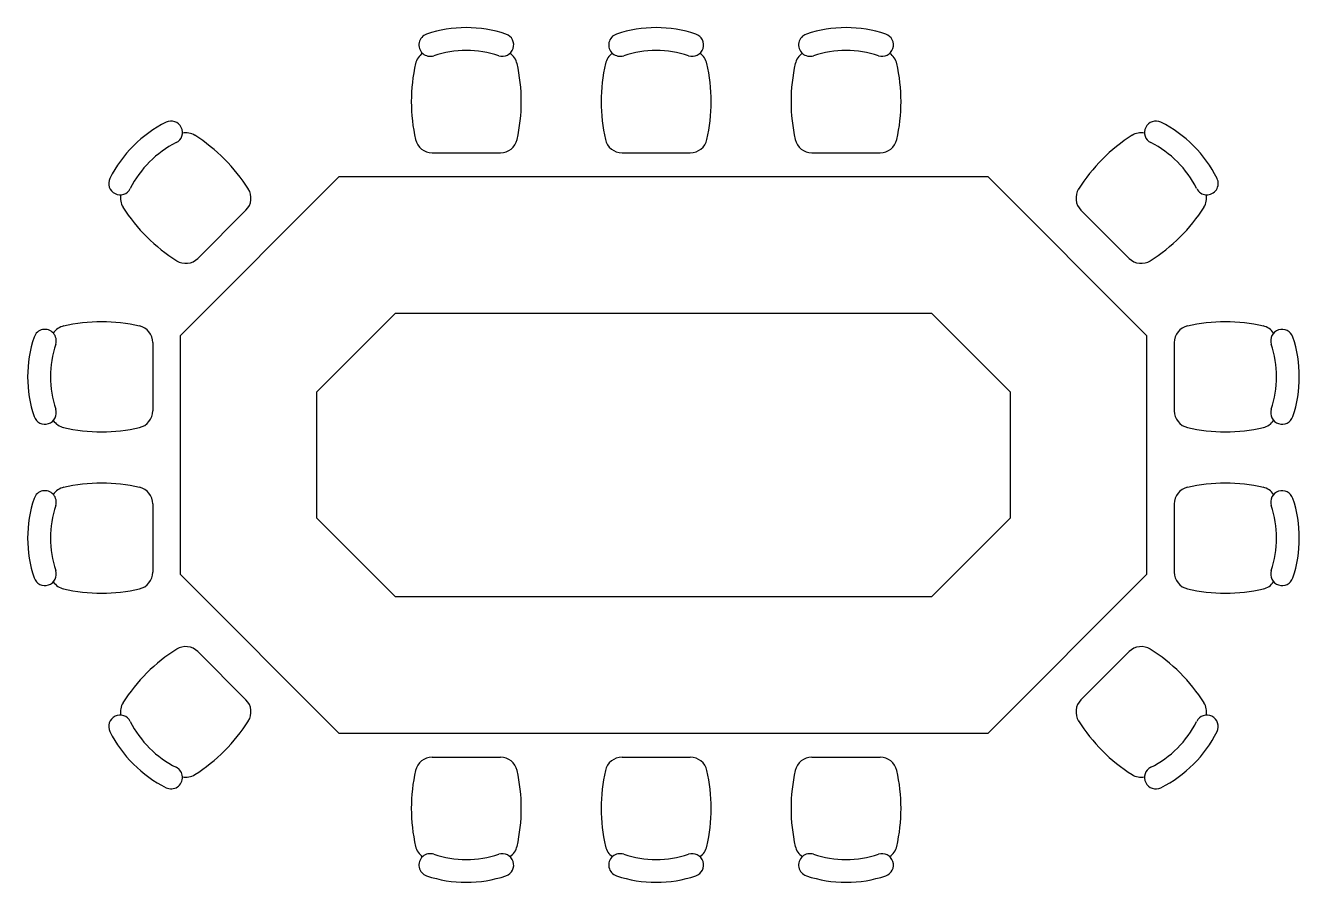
# Model space of a CAD drawing. Header units: metres. Extents: x -846 to 2173, y -239 to 2157.
# Drawn here: x 1082 to 1223.9, y 1354.3 to 1449.7 of the extents above; entities that cross this region are included whole.
import ezdxf

# ---------------------------------------------------------------- set-up
doc = ezdxf.new("R2010")
doc.units = ezdxf.units.M
doc.header["$MEASUREMENT"] = 0

# ---------------------------------------------------------------- blocks, each defined once
blk = doc.blocks.new('A$C4B4C2691')
for p, q in [((1.7757, 3.2036), (2.0757, 3.2036)), ((2.6107, 3.2036), (2.9107, 3.2036)), ((3.4456, 3.2036), (3.7456, 3.2036)), ((0.6683, 2.4009), (1.3662, 3.0989)), ((1.3662, 3.0989), (4.2195, 3.0989)), ((4.2195, 3.0989), (4.9175, 2.4009)), ((0.9569, 2.9516), (0.7448, 2.7395)), ((4.6288, 2.9516), (4.8409, 2.7395)), ((1.2683, 2.1524), (1.6148, 2.4989)), ((1.6148, 2.4989), (3.971, 2.4989)), ((3.971, 2.4989), (4.3175, 2.1524)), ((0.5468, 2.369), (0.5468, 2.069)), ((0.6683, 1.3495), (0.6683, 2.4009)), ((4.9175, 2.4009), (4.9175, 1.3495)), ((5.0389, 2.369), (5.0389, 2.069)), ((1.2683, 1.598), (1.2683, 2.1524)), ((4.3175, 2.1524), (4.3175, 1.598)), ((0.5468, 1.6598), (0.5468, 1.3598)), ((5.0389, 1.6598), (5.0389, 1.3598)), ((1.6148, 1.2515), (1.2683, 1.598)), ((4.3175, 1.598), (3.971, 1.2515)), ((1.3662, 0.6515), (0.6683, 1.3495)), ((4.9175, 1.3495), (4.2195, 0.6515)), ((3.971, 1.2515), (1.6148, 1.2515)), ((0.9569, 0.7988), (0.7448, 1.011)), ((4.6288, 0.7988), (4.8409, 1.011)), ((4.2195, 0.6515), (1.3662, 0.6515)), ((1.7757, 0.5468), (2.0757, 0.5468)), ((2.6107, 0.5468), (2.9107, 0.5468)), ((3.4456, 0.5468), (3.7456, 0.5468))]:
    blk.add_line(p, q)
for centre, radius, start, end in [((1.7672, 3.6778), 0.05, 108.4886, 288.4886), ((1.9257, 3.2036), 0.55, 71.5114, 108.4886), ((2.0843, 3.6778), 0.05, 251.5114, 71.5114), ((2.6021, 3.6778), 0.05, 108.4886, 288.4886), ((2.7607, 3.2036), 0.55, 71.5114, 108.4886), ((2.9192, 3.6778), 0.05, 251.5114, 71.5114), ((3.437, 3.6778), 0.05, 108.4886, 288.4886), ((3.5956, 3.2036), 0.55, 71.5114, 108.4886), ((3.7542, 3.6778), 0.05, 251.5114, 71.5114), ((1.9257, 3.2036), 0.45, 71.5114, 108.4886), ((2.7607, 3.2036), 0.45, 71.5114, 108.4886), ((3.5956, 3.2036), 0.45, 71.5114, 108.4886), ((2.4339, 3.4286), 0.75, 167.1255, 192.8745), ((1.7757, 3.5786), 0.075, 124.1222, 167.5099), ((2.0757, 3.5786), 0.075, 12.4901, 55.8778), ((1.4176, 3.4286), 0.75, 347.1255, 12.8745), ((3.2688, 3.4286), 0.75, 167.1255, 192.8745), ((2.6107, 3.5786), 0.075, 124.1222, 167.5099), ((2.9107, 3.5786), 0.075, 12.4901, 55.8778), ((2.2525, 3.4286), 0.75, 347.1255, 12.8745), ((4.1037, 3.4286), 0.75, 167.1255, 192.8745), ((3.4456, 3.5786), 0.075, 124.1222, 167.5099), ((3.7456, 3.5786), 0.075, 12.4901, 55.8778), ((3.0875, 3.4286), 0.75, 347.1255, 12.8745), ((0.8509, 2.8455), 0.55, 116.5114, 153.4886), ((0.6277, 3.2929), 0.05, 296.5114, 116.5114), ((4.958, 3.2929), 0.05, 63.4886, 243.4886), ((4.7348, 2.8455), 0.55, 26.5114, 63.4886), ((0.6918, 3.2167), 0.075, 57.4901, 100.8778), ((0.3325, 2.6453), 0.75, 32.1255, 57.8745), ((1.7757, 3.2786), 0.075, 192.4901, 270), ((2.0757, 3.2786), 0.075, 270, 347.5099), ((2.6107, 3.2786), 0.075, 192.4901, 270), ((2.9107, 3.2786), 0.075, 270, 347.5099), ((3.4456, 3.2786), 0.075, 192.4901, 270), ((3.7456, 3.2786), 0.075, 270, 347.5099), ((5.2532, 2.6453), 0.75, 122.1255, 147.8745), ((4.8939, 3.2167), 0.075, 79.1222, 122.5099), ((0.8509, 2.8455), 0.45, 116.5114, 153.4886), ((4.7348, 2.8455), 0.45, 26.5114, 63.4886), ((0.4034, 3.0687), 0.05, 153.4886, 333.4886), ((5.1823, 3.0687), 0.05, 206.5114, 26.5114), ((0.9039, 3.0046), 0.075, 315, 32.5099), ((4.6818, 3.0046), 0.075, 147.4901, 225), ((0.4796, 3.0046), 0.075, 169.1222, 212.5099), ((5.1061, 3.0046), 0.075, 327.4901, 10.8778), ((1.0511, 3.3639), 0.75, 212.1255, 237.8745), ((4.5346, 3.3639), 0.75, 302.1255, 327.8745), ((0.6918, 2.7925), 0.075, 237.4901, 315), ((4.8939, 2.7925), 0.075, 225, 302.5099), ((0.0726, 2.3775), 0.05, 341.5114, 161.5114), ((0.1718, 2.369), 0.075, 102.4901, 145.8778), ((0.3218, 1.7108), 0.75, 77.1255, 102.8745), ((0.4718, 2.369), 0.075, 0, 77.5099), ((5.1139, 2.369), 0.075, 102.4901, 180), ((5.2639, 1.7108), 0.75, 77.1255, 102.8745), ((5.4139, 2.369), 0.075, 34.1222, 77.5099), ((5.5131, 2.3775), 0.05, 18.4886, 198.4886), ((0.5468, 2.219), 0.55, 161.5114, 198.4886), ((0.5468, 2.219), 0.45, 161.5114, 198.4886), ((5.0389, 2.219), 0.45, 341.5114, 18.4886), ((5.0389, 2.219), 0.55, 341.5114, 18.4886), ((0.0726, 2.0604), 0.05, 198.4886, 18.4886), ((5.5131, 2.0604), 0.05, 161.5114, 341.5114), ((0.1718, 2.069), 0.075, 214.1222, 257.5099), ((0.4718, 2.069), 0.075, 282.4901, 0), ((5.1139, 2.069), 0.075, 180, 257.5099), ((5.4139, 2.069), 0.075, 282.4901, 325.8778), ((0.3218, 2.7271), 0.75, 257.1255, 282.8745), ((5.2639, 2.7271), 0.75, 257.1255, 282.8745), ((0.3218, 1.0016), 0.75, 77.1255, 102.8745), ((5.2639, 1.0016), 0.75, 77.1255, 102.8745), ((0.5468, 1.5098), 0.55, 161.5114, 198.4886), ((0.0726, 1.6683), 0.05, 341.5114, 161.5114), ((0.1718, 1.6598), 0.075, 102.4901, 145.8778), ((0.4718, 1.6598), 0.075, 0, 77.5099), ((5.1139, 1.6598), 0.075, 102.4901, 180), ((5.4139, 1.6598), 0.075, 34.1222, 77.5099), ((5.5131, 1.6683), 0.05, 18.4886, 198.4886), ((5.0389, 1.5098), 0.55, 341.5114, 18.4886), ((0.5468, 1.5098), 0.45, 161.5114, 198.4886), ((5.0389, 1.5098), 0.45, 341.5114, 18.4886), ((0.0726, 1.3512), 0.05, 198.4886, 18.4886), ((0.4718, 1.3598), 0.075, 282.4901, 0), ((5.1139, 1.3598), 0.075, 180, 257.5099), ((5.5131, 1.3512), 0.05, 161.5114, 341.5114), ((0.1718, 1.3598), 0.075, 214.1222, 257.5099), ((5.4139, 1.3598), 0.075, 282.4901, 325.8778), ((0.3218, 2.0179), 0.75, 257.1255, 282.8745), ((5.2639, 2.0179), 0.75, 257.1255, 282.8745), ((1.0511, 0.3865), 0.75, 122.1255, 147.8745), ((0.6918, 0.9579), 0.075, 45, 122.5099), ((4.8939, 0.9579), 0.075, 57.4901, 135), ((4.5346, 0.3865), 0.75, 32.1255, 57.8745), ((0.4796, 0.7458), 0.075, 147.4901, 190.8778), ((0.9039, 0.7458), 0.075, 327.4901, 45), ((4.6818, 0.7458), 0.075, 135, 212.5099), ((5.1061, 0.7458), 0.075, 349.1222, 32.5099), ((0.4034, 0.6817), 0.05, 26.5114, 206.5114), ((5.1823, 0.6817), 0.05, 333.4886, 153.4886), ((0.8509, 0.9049), 0.45, 206.5114, 243.4886), ((0.3325, 1.1051), 0.75, 302.1255, 327.8745), ((5.2532, 1.1051), 0.75, 212.1255, 237.8745), ((4.7348, 0.9049), 0.45, 296.5114, 333.4886), ((0.8509, 0.9049), 0.55, 206.5114, 243.4886), ((4.7348, 0.9049), 0.55, 296.5114, 333.4886), ((1.7757, 0.4718), 0.075, 90, 167.5099), ((2.0757, 0.4718), 0.075, 12.4901, 90), ((2.6107, 0.4718), 0.075, 90, 167.5099), ((2.9107, 0.4718), 0.075, 12.4901, 90), ((3.4456, 0.4718), 0.075, 90, 167.5099), ((3.7456, 0.4718), 0.075, 12.4901, 90), ((0.6277, 0.4575), 0.05, 243.4886, 63.4886), ((0.6918, 0.5337), 0.075, 259.1222, 302.5099), ((2.4339, 0.3218), 0.75, 167.1255, 192.8745), ((1.4176, 0.3218), 0.75, 347.1255, 12.8745), ((3.2688, 0.3218), 0.75, 167.1255, 192.8745), ((2.2525, 0.3218), 0.75, 347.1255, 12.8745), ((4.1037, 0.3218), 0.75, 167.1255, 192.8745), ((3.0875, 0.3218), 0.75, 347.1255, 12.8745), ((4.8939, 0.5337), 0.075, 237.4901, 280.8778), ((4.958, 0.4575), 0.05, 116.5114, 296.5114), ((1.7757, 0.1718), 0.075, 192.4901, 235.8778), ((1.7672, 0.0726), 0.05, 71.5114, 251.5114), ((1.9257, 0.5468), 0.45, 251.5114, 288.4886), ((2.0843, 0.0726), 0.05, 288.4886, 108.4886), ((2.0757, 0.1718), 0.075, 304.1222, 347.5099), ((2.6107, 0.1718), 0.075, 192.4901, 235.8778), ((2.6021, 0.0726), 0.05, 71.5114, 251.5114), ((2.7607, 0.5468), 0.45, 251.5114, 288.4886), ((2.9192, 0.0726), 0.05, 288.4886, 108.4886), ((2.9107, 0.1718), 0.075, 304.1222, 347.5099), ((3.4456, 0.1718), 0.075, 192.4901, 235.8778), ((3.437, 0.0726), 0.05, 71.5114, 251.5114), ((3.5956, 0.5468), 0.45, 251.5114, 288.4886), ((3.7542, 0.0726), 0.05, 288.4886, 108.4886), ((3.7456, 0.1718), 0.075, 304.1222, 347.5099), ((1.9257, 0.5468), 0.55, 251.5114, 288.4886), ((2.7607, 0.5468), 0.55, 251.5114, 288.4886), ((3.5956, 0.5468), 0.55, 251.5114, 288.4886)]:
    blk.add_arc(centre, radius, start, end)

msp = doc.modelspace()

# ---------------------------------------------------------------- block references
at = {"xscale": 25.28964985004125, "yscale": 25.28964985004125, "zscale": 25.28964985004125}
msp.add_blockref('A$C4B4C2691', (1082.27, 1354.58), dxfattribs=at)

doc.saveas('drawing.dxf')
